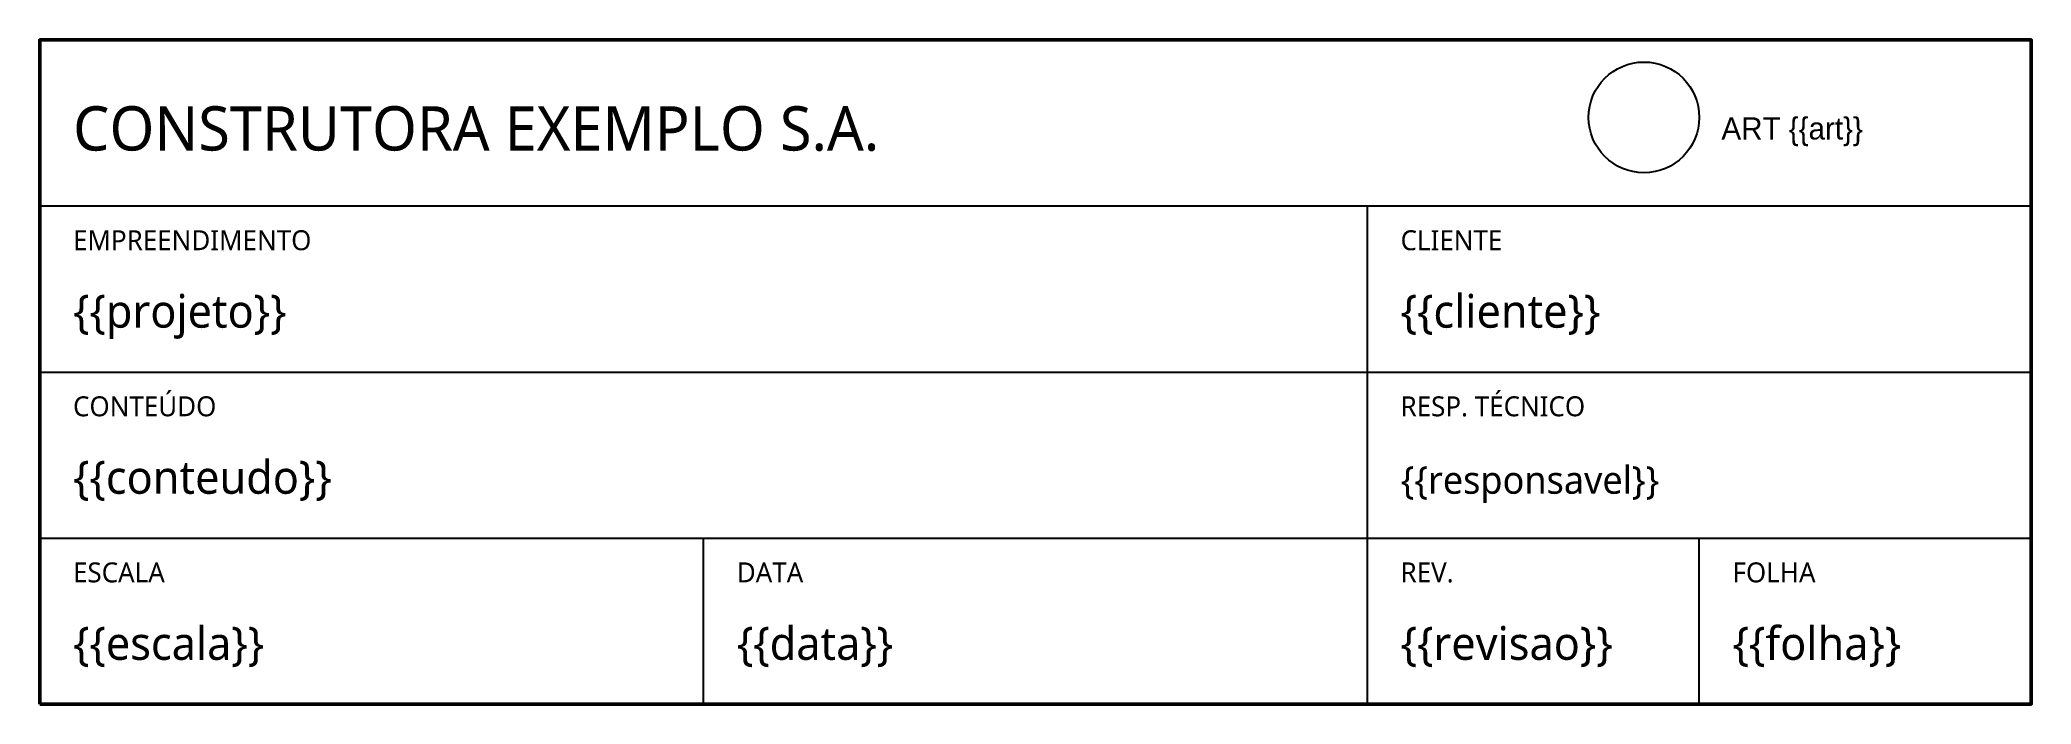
# Model space of a CAD drawing. Header units: millimetres. Extents: x 0 to 180, y 0 to 60.
import ezdxf

# ---------------------------------------------------------------- set-up
doc = ezdxf.new("R2010")
doc.units = ezdxf.units.MM
doc.styles.add('OpenSans', font='OpenSans-Regular.ttf')

# ---------------------------------------------------------------- blocks, each defined once
blk = doc.blocks.new('LOGO')
blk.add_circle((5, 5), 5)
blk.add_attdef('ART', (12, 3), '', height=2)

msp = doc.modelspace()

# ---------------------------------------------------------------- linework, layer by layer
for p, q in [((0, 45), (180, 45)), ((120, 0), (120, 45)), ((0, 30), (180, 30)), ((0, 15), (180, 15)), ((60, 0), (60, 15)), ((150, 0), (150, 15))]:
    msp.add_line(p, q)
at = {"lineweight": 50}
msp.add_lwpolyline([(0, 0), (180, 0), (180, 60), (0, 60)], close=True, dxfattribs=at)

# ---------------------------------------------------------------- block references
msp.add_blockref('LOGO', (140, 48)).add_auto_attribs({'ART': 'ART {{art}}'})

# ---------------------------------------------------------------- texts
at = {"style": 'OpenSans'}
for s, height, p in [('CONSTRUTORA EXEMPLO S.A.', 4, (3, 50)), ('EMPREENDIMENTO', 1.8, (3, 41)), ('CLIENTE', 1.8, (123, 41)), ('{{projeto}}', 3, (3, 34)), ('{{cliente}}', 3, (123, 34)), ('CONTEÚDO', 1.8, (3, 26)), ('RESP. TÉCNICO', 1.8, (123, 26)), ('{{conteudo}}', 3, (3, 19)), ('{{responsavel}}', 2.5, (123, 19)), ('ESCALA', 1.8, (3, 11)), ('DATA', 1.8, (63, 11)), ('REV.', 1.8, (123, 11)), ('FOLHA', 1.8, (153, 11)), ('{{folha}}', 3, (153, 4)), ('{{escala}}', 3, (3, 4)), ('{{data}}', 3, (63, 4)), ('{{revisao}}', 3, (123, 4))]:
    msp.add_text(s, height=height, dxfattribs=at).set_placement(p)

doc.saveas('drawing.dxf')
